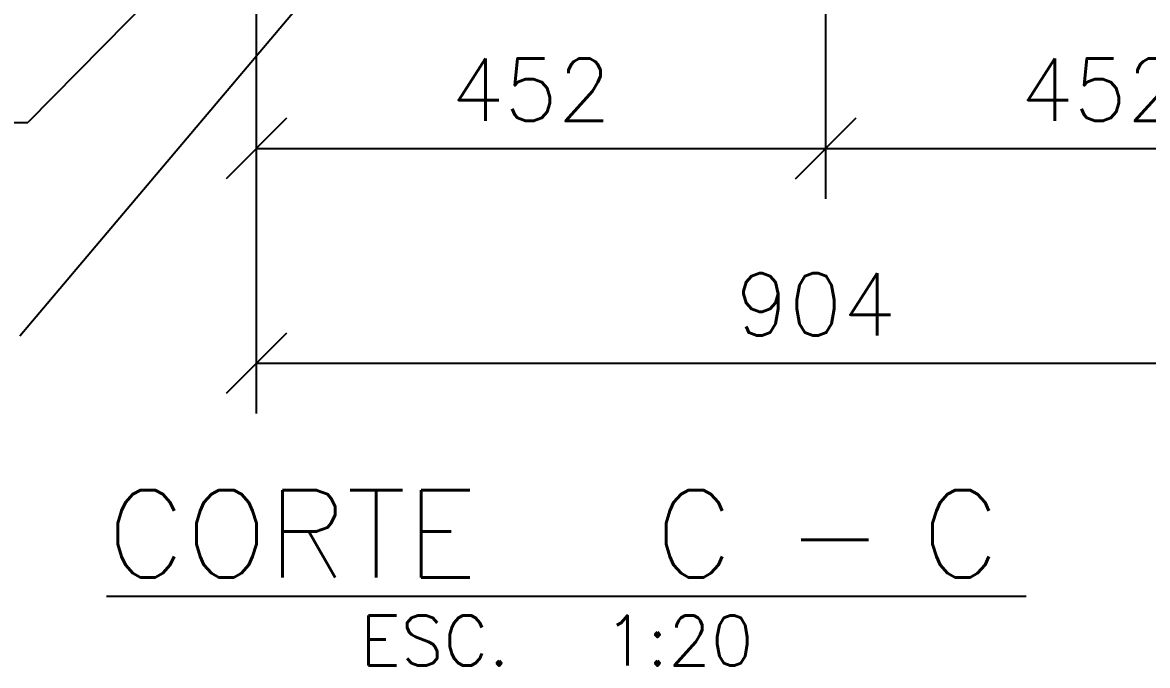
# Model space of a CAD drawing. Header units: millimetres. Extents: x 505 to 1346, y 20403 to 20997.
# Drawn here: x 1058.99 to 1103.65, y 20648.47 to 20674 of the extents above; entities that cross this region are included whole.
import ezdxf

# ---------------------------------------------------------------- set-up
doc = ezdxf.new("R2010")
doc.units = ezdxf.units.MM
doc.styles.add('RomanS', font='ROMANS__.TTF', dxfattribs={"height": 0.2})

# ---------------------------------------------------------------- blocks, each defined once
blk = doc.blocks.new('Unknown-110200292-14 - 70956')
at = {"color": 6, "linetype": 'Continuous'}
blk.add_line((1062.328, 20651.224), (1098.834, 20651.224), dxfattribs=at)
at = {"color": 0, "linetype": 'Continuous'}
for points in [[(1083.041, 20651.974), (1083.041, 20655.474), (1062.328, 20655.474), (1062.328, 20651.974)], [(1088.251, 20651.974), (1088.251, 20655.474), (1084.091, 20655.474), (1084.091, 20651.974)], [(1093.625, 20651.974), (1093.625, 20655.474), (1089.301, 20655.474), (1089.301, 20651.974)], [(1098.834, 20651.974), (1098.834, 20655.474), (1094.675, 20655.474), (1094.675, 20651.974)], [(1081.47, 20648.474), (1081.47, 20650.474), (1072.386, 20650.474), (1072.386, 20648.474)], [(1088.777, 20648.474), (1088.777, 20650.474), (1082.07, 20650.474), (1082.07, 20648.474)]]:
    blk.add_wipeout(points, dxfattribs=at)
at = {"color": 6, "linetype": 'Continuous', "style": 'RomanS'}
for s, height, p in [('CORTE ', 3.4681, (1062.328, 20651.974)), ('C', 3.468, (1084.091, 20651.974)), ('C', 3.468, (1094.675, 20651.974)), ('-', 3.468, (1089.301, 20651.974))]:
    blk.add_text(s, height=height, dxfattribs=at).set_placement(p)
at = {"color": 3, "linetype": 'Continuous', "style": 'RomanS'}
for s, p in [('ESC. ', (1072.386, 20648.474)), ('1:20', (1082.07, 20648.474))]:
    blk.add_text(s, height=1.9818, dxfattribs=at).set_placement(p)
blk = doc.blocks.new('StraightDimension-110200292-72842 - 70956')
at = {"color": 7, "linetype": 'Continuous'}
for p, q in [((1090.87, 20699.945), (1090.87, 20667)), ((1113.47, 20691.419), (1113.47, 20667)), ((1092.07, 20670.2), (1089.67, 20667.8)), ((1112.27, 20667.8), (1114.67, 20670.2)), ((1090.87, 20669), (1113.47, 20669))]:
    blk.add_line(p, q, dxfattribs=at)
at = {"color": 0}
blk.add_wipeout([(1106.252, 20669.6), (1106.252, 20673.1), (1098.089, 20673.1), (1098.089, 20669.6)], dxfattribs=at)
at = {"color": 3, "style": 'RomanS'}
blk.add_text('452', height=2.4772, dxfattribs=at).set_placement((1098.589, 20670.1))
blk = doc.blocks.new('StraightDimension-110200292-72843 - 70956')
at = {"color": 7, "linetype": 'Continuous'}
for p, q in [((1090.87, 20699.945), (1090.87, 20667)), ((1068.27, 20691.419), (1068.27, 20667)), ((1069.47, 20670.2), (1067.07, 20667.8)), ((1089.67, 20667.8), (1092.07, 20670.2)), ((1068.27, 20669), (1090.87, 20669))]:
    blk.add_line(p, q, dxfattribs=at)
at = {"color": 0}
blk.add_wipeout([(1083.652, 20669.6), (1083.652, 20673.1), (1075.489, 20673.1), (1075.489, 20669.6)], dxfattribs=at)
at = {"color": 3, "style": 'RomanS'}
blk.add_text('452', height=2.4772, dxfattribs=at).set_placement((1075.989, 20670.1))
blk = doc.blocks.new('StraightDimension-110200292-73271 - 70956')
at = {"color": 7, "linetype": 'Continuous'}
for p, q in [((1068.27, 20691.419), (1068.27, 20658.474)), ((1069.47, 20661.674), (1067.07, 20659.274)), ((1068.27, 20660.474), (1113.47, 20660.474))]:
    blk.add_line(p, q, dxfattribs=at)
at = {"color": 0}
blk.add_wipeout([(1094.952, 20661.074), (1094.952, 20664.574), (1086.789, 20664.574), (1086.789, 20661.074)], dxfattribs=at)
at = {"color": 3, "style": 'RomanS'}
blk.add_text('904', height=2.4772, dxfattribs=at).set_placement((1087.289, 20661.574))
blk = doc.blocks.new('Mark-110200292-73155 - 70956')
at = {"color": 7, "linetype": 'Continuous'}
blk.add_line((1084.735, 20692.155), (1058.879, 20661.545), dxfattribs=at)
blk = doc.blocks.new('Mark-110200292-73158 - 70956')
at = {"color": 7, "linetype": 'Continuous'}
for p in [(1084.407, 20695.598), (1028.937, 20670.031)]:
    blk.add_line(p, (1059.192, 20670.031), dxfattribs=at)
blk = doc.blocks.new('Mark-110200292-73288 - 70956')
at = {"color": 7, "linetype": 'Continuous'}
for p, q in [((1099.12, 20692.16), (1130.096, 20665.071)), ((1130.096, 20665.071), (1139.795, 20665.071))]:
    blk.add_line(p, q, dxfattribs=at)
at = {"color": 0}
blk.add_wipeout([(1139.195, 20665.671), (1139.195, 20674.471), (1130.696, 20674.471), (1130.696, 20665.671)], dxfattribs=at)
at = {"color": 3, "style": 'RomanS', "width": 0.9}
for s, p in [('E113', (1130.696, 20671.971)), ('E211', (1130.696, 20668.671)), ('E221', (1130.696, 20665.671))]:
    blk.add_text(s, height=2.4772, dxfattribs=at).set_placement(p)

msp = doc.modelspace()

# ---------------------------------------------------------------- block references
for name in ['StraightDimension-110200292-72842 - 70956', 'Unknown-110200292-14 - 70956']:
    msp.add_blockref(name, (0, 0))

# ---------------------------------------------------------------- next in the draw order: block references
msp.add_blockref('StraightDimension-110200292-72843 - 70956', (0, 0))

# ---------------------------------------------------------------- next in the draw order: block references
msp.add_blockref('StraightDimension-110200292-73271 - 70956', (0, 0))

# ---------------------------------------------------------------- next in the draw order: block references
for name in ['Mark-110200292-73155 - 70956', 'Mark-110200292-73288 - 70956']:
    msp.add_blockref(name, (0, 0))

# ---------------------------------------------------------------- next in the draw order: block references
msp.add_blockref('Mark-110200292-73158 - 70956', (0, 0))

doc.saveas('drawing.dxf')
